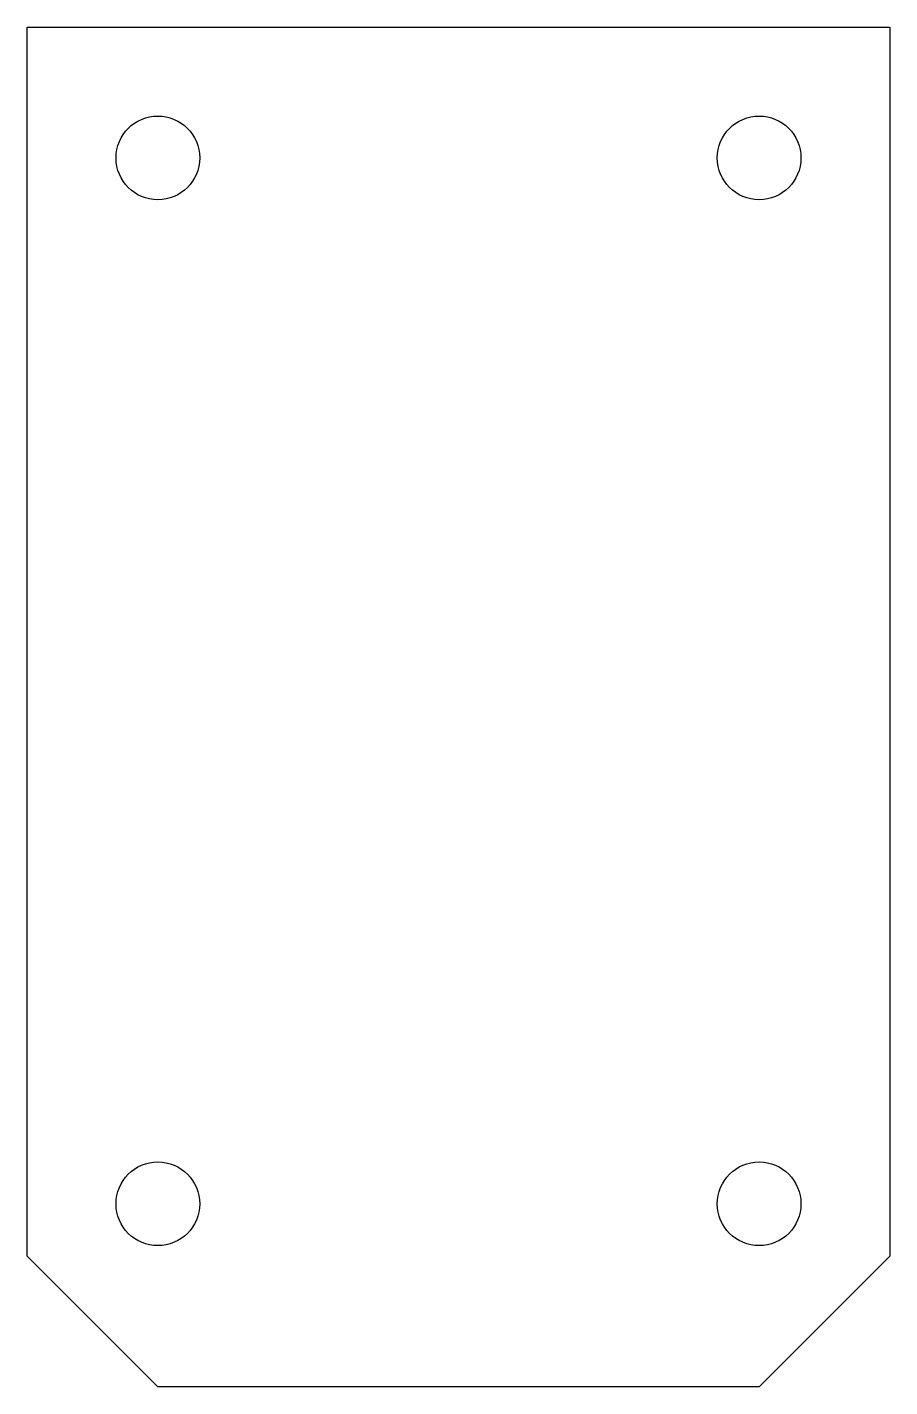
# Model space of a CAD drawing. Extents: x 241 to 274, y 243.8 to 295.8.
import ezdxf

# ---------------------------------------------------------------- set-up
doc = ezdxf.new("R2010")
doc.units = 0
doc.layers.get('0').update_dxf_attribs({"linetype": 'continuous'})

# ---------------------------------------------------------------- blocks, each defined once
blk = doc.blocks.new('EXTRUDE196')
at = {"color": 0}
for p, q in [((241, 248.806), (241, 295.806)), ((241, 295.806), (274, 295.806)), ((274, 295.806), (274, 248.806)), ((246, 243.806), (241, 248.806)), ((274, 248.806), (269, 243.806)), ((269, 243.806), (246, 243.806))]:
    blk.add_line(p, q, dxfattribs=at)
for centre in [(246, 290.806), (269, 290.806), (246, 250.806), (269, 250.806)]:
    blk.add_circle(centre, 1.6, dxfattribs=at)

msp = doc.modelspace()

# ---------------------------------------------------------------- block references
at = {"color": 0}
msp.add_blockref('EXTRUDE196', (0, 0), dxfattribs=at)

doc.saveas('drawing.dxf')
